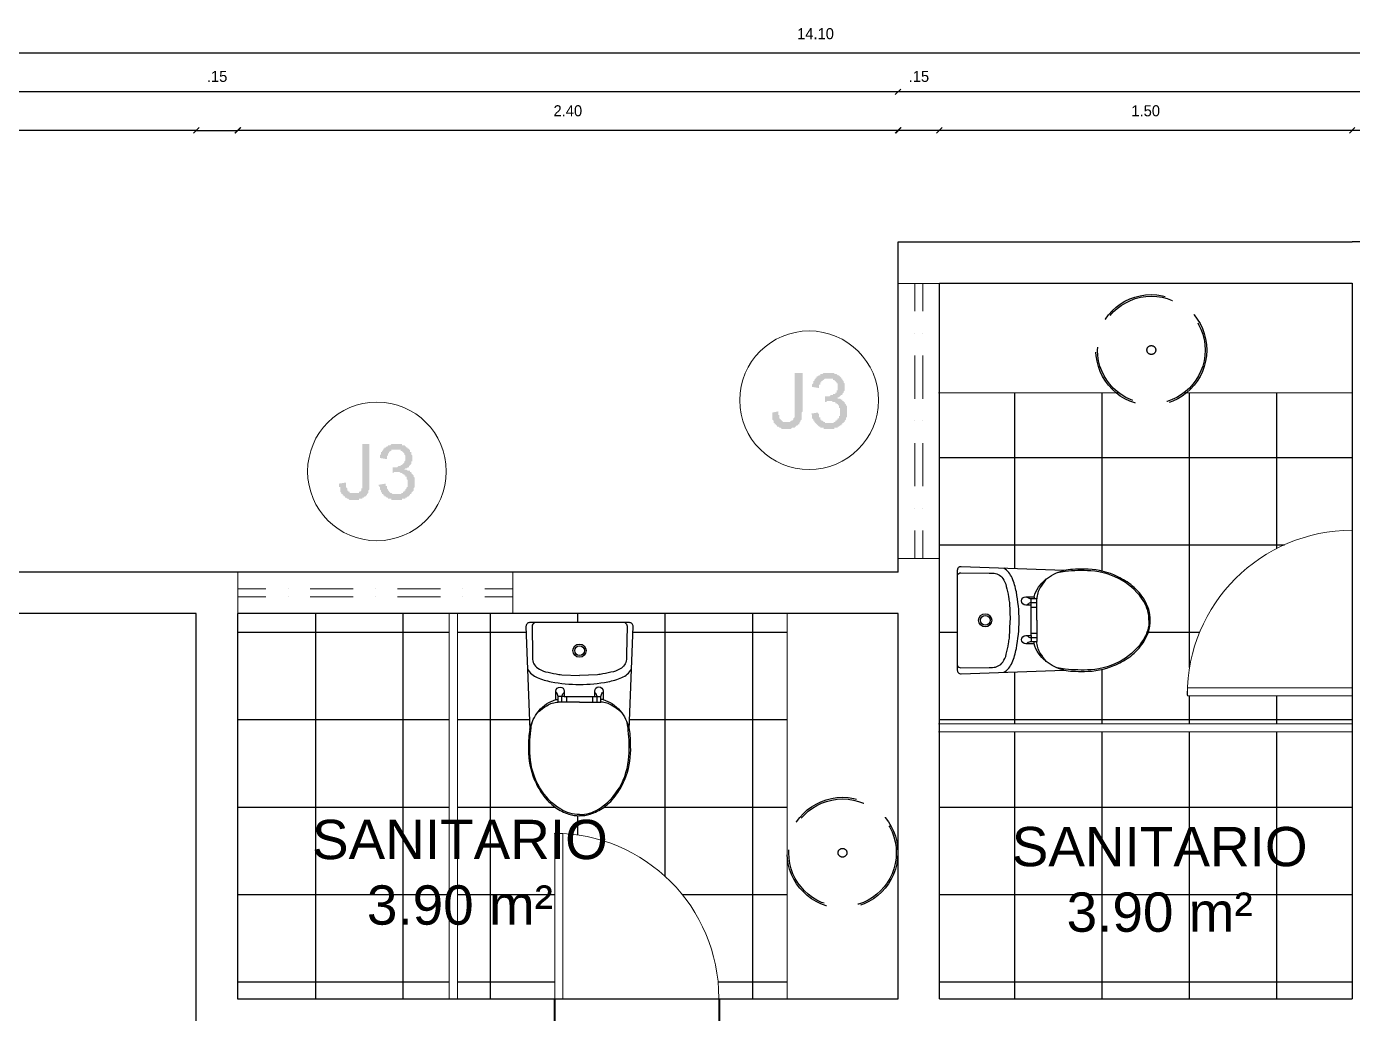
# Model space of a CAD drawing. Header units: metres. Extents: x 6 to 145, y 4 to 18.
# Drawn here: x 46.256 to 51.075, y 13.22 to 16.805 of the extents above; entities that cross this region are included whole.
import ezdxf

# ---------------------------------------------------------------- set-up
doc = ezdxf.new("R2010")
doc.units = ezdxf.units.M
doc.linetypes.add('DASHED2', pattern=[0.375, 0.25, -0.125])
doc.layers.get('0').update_dxf_attribs({"linetype": 'DASHED2'})
for name, color, linetype in [('02', 7, 'Continuous'), ('03-parede vista', 6, 'Continuous'), ('05-esquadria vista', 5, 'Continuous'), ('18-Textos', 7, 'Continuous'), ('ARQ - Cotas', 9, 'Continuous'), ('ARQ_', 7, 'Continuous'), ('B_02', 7, 'Continuous'), ('COTA', 5, 'Continuous'), ('J', 7, 'Continuous'), ('MB 01', 7, 'Continuous'), ('O 01', 7, 'Continuous'), ('Q_ESQ CT', 7, 'Continuous'), ('XT', 7, 'Continuous')]:
    doc.layers.add(name, color=color, linetype=linetype)
doc.styles.add('ISA', font='stylu.ttf')
doc.styles.get("Standard").update_dxf_attribs({"font": 'arial.ttf'})
doc.dimstyles.new('ANAPAULA25', dxfattribs={"dimscale": 0, "dimtxt": 0.04, "dimasz": 0.02, "dimexe": 0.1, "dimexo": 0.4, "dimgap": 0.05, "dimtad": 1, "dimzin": 4, "dimdsep": 46, "dimtxsty": 'ISA', "dimblk": 'OBLIQUE', "dimcen": 0.03, "dimse1": 1, "dimse2": 1, "dimclrd": 256, "dimclrt": 256, "dimadec": 0, "dimazin": 0, "dimtfac": 1, "dimtmove": 2, "dimatfit": 3, "dimldrblk": 'OPEN30', "dimfxl": 0.1, "dimtolj": 1, "dimtzin": 0, "dimlwd": -1, "dimarcsym": 0})

# ---------------------------------------------------------------- blocks, each defined once
blk = doc.blocks.new('AD')
at = {"color": 0, "linetype": 'Continuous'}
for p, q in [((13.4033, 14.8185), (13.4111, 14.8183)), ((13.4415, 14.8296), (13.4415, 14.8089)), ((13.5362, 14.8296), (13.5362, 14.8089)), ((13.5745, 14.8185), (13.5667, 14.8183))]:
    blk.add_line(p, q, dxfattribs=at)
blk.add_lwpolyline([(13.4889, 14.3963, 0.080504), (13.5275, 14.402, 0.078597), (13.5767, 14.4266, 0.085165), (13.6236, 14.474, 0.054662), (13.6534, 14.5284, 0.097935), (13.6747, 14.6355, 0.011399), (13.6737, 14.679, 0.044817), (13.6696, 14.7096), (13.6835, 15.0837, 0.425161), (13.6701, 15.0976), (13.4889, 15.0976), (13.3076, 15.0976, 0.425161), (13.2942, 15.0837), (13.3081, 14.7096, 0.044817), (13.304, 14.679, 0.011399), (13.3031, 14.6355, 0.097935), (13.3244, 14.5284, 0.054662), (13.3542, 14.474, 0.085165), (13.401, 14.4266, 0.078597), (13.4502, 14.402, 0.080504)], format="xyb", close=True, dxfattribs=at)
for points in [[(13.3242, 15.0976, 0.222111), (13.3161, 15.0846), (13.3178, 14.982), (13.3178, 14.9692, 0.24332), (13.3369, 14.9323, 0.097363), (13.3655, 14.9194, 0.013235), (13.4041, 14.9115, -0.00515), (13.424, 14.9078), (13.4885, 14.9057)], [(13.6536, 15.0976, -0.222111), (13.6616, 15.0846), (13.66, 14.982), (13.66, 14.9692, -0.24332), (13.6409, 14.9323, -0.097363), (13.6122, 14.9194, -0.013235), (13.5736, 14.9115, 0.00515), (13.5537, 14.9078), (13.4893, 14.9057)], [(13.3, 14.9281, 0.153096), (13.3352, 14.8983, 0.052881), (13.3859, 14.8829, 0.046165), (13.4889, 14.873, 0.046165), (13.5919, 14.8829, 0.052881), (13.6425, 14.8983, 0.153096), (13.6777, 14.9281)], [(13.3412, 14.777, -0.148081), (13.4033, 14.8185), (13.4033, 14.8487, -1), (13.4335, 14.8487), (13.4335, 14.8296), (13.4889, 14.8296), (13.5442, 14.8296), (13.5442, 14.8487, -1), (13.5745, 14.8487), (13.5745, 14.8185, -0.148081), (13.6366, 14.777)], [(13.4111, 14.8089), (13.4111, 14.8295, 0.141063), (13.4056, 14.8436, 0.495304), (13.4033, 14.8436)], [(13.425, 14.8089), (13.425, 14.8296, -0.150493), (13.4307, 14.8415, -0.067488), (13.4336, 14.8439)], [(13.5528, 14.8089), (13.5528, 14.8296, 0.150493), (13.547, 14.8415, 0.067488), (13.5441, 14.8439)], [(13.5667, 14.8089), (13.5667, 14.8295, -0.141063), (13.5722, 14.8436, -0.495304), (13.5745, 14.8436)], [(13.3388, 14.774, -0.022932), (13.3699, 14.7959, -0.131414), (13.4113, 14.8089)], [(13.639, 14.774, 0.022932), (13.6079, 14.7959, 0.131414), (13.5665, 14.8089)], [(13.3081, 14.7096, -0.006747), (13.3092, 14.7141, -0.103874), (13.3388, 14.774, -0.103874)], [(13.3388, 14.774, -0.005944), (13.3412, 14.777)], [(13.6366, 14.777, -0.109886), (13.6685, 14.7141, -0.006747), (13.6696, 14.7096)], [(13.4889, 14.401, -0.142506), (13.4204, 14.42, -0.122701), (13.3443, 14.4981, -0.11652), (13.3092, 14.6127, -0.045048), (13.3116, 14.7055, -0.024714), (13.3163, 14.734)], [(13.4889, 14.401, 0.142506), (13.5573, 14.42, 0.122701), (13.6335, 14.4981, 0.11652), (13.6685, 14.6127, 0.045048), (13.6661, 14.7055, 0.024714), (13.6614, 14.734)]]:
    blk.add_lwpolyline(points, format="xyb", dxfattribs=at)
for points in [[(13.4335, 14.8296), (13.4113, 14.8296)], [(13.4889, 14.8089), (13.4113, 14.8089)], [(13.4889, 14.8089), (13.5665, 14.8089)], [(13.5442, 14.8296), (13.5665, 14.8296)]]:
    blk.add_lwpolyline(points, dxfattribs=at)
at = {"color": 0}
for radius in [0.0239, 0.0177]:
    blk.add_circle((13.4889, 14.996), radius, dxfattribs=at)
blk = doc.blocks.new('_Oblique')
at = {"color": 0, "linetype": 'ByBlock', "lineweight": -2}
blk.add_line((-0.5, -0.5), (0.5, 0.5), dxfattribs=at)
blk = doc.blocks.new('*D295')
at = {"layer": 'COTA', "ltscale": 1000, "transparency": 16777216}
blk.add_line((51.2234, 16.4281), (51.0734, 16.4281), dxfattribs=at)
at = {"layer": 'Defpoints', "color": 0, "ltscale": 1000, "transparency": 16777216}
for p in [(51.0734, 16.4281), (51.0734, 15.8732), (51.2234, 15.8732)]:
    blk.add_point(p, dxfattribs=at)
at = {"layer": 'COTA', "ltscale": 1000, "transparency": 16777216, "xscale": 0.02, "yscale": 0.02, "zscale": 0.02, "rotation": 180}
blk.add_blockref('_Oblique', (51.0734, 16.4281), dxfattribs=at)
at = {"layer": 'COTA', "ltscale": 1000, "transparency": 16777216, "xscale": 0.02, "yscale": 0.02, "zscale": 0.02}
blk.add_blockref('_Oblique', (51.2234, 16.4281), dxfattribs=at)
at = {"layer": 'COTA', "ltscale": 1000, "transparency": 16777216, "insert": (51.1484, 16.624), "char_height": 0.04, "attachment_point": 5, "style": 'ISA'}
blk.add_mtext('\\A1;.15', dxfattribs=at)
blk = doc.blocks.new('_Open30')
at = {"layer": 'ARQ - Cotas', "color": 0, "lineweight": -2}
for p, q in [((-1, 0.27), (0, 0)), ((0, 0), (-1, -0.27)), ((0, 0), (-1, 0))]:
    blk.add_line(p, q, dxfattribs=at)
blk = doc.blocks.new('*D296')
at = {"layer": 'COTA', "ltscale": 1000, "transparency": 16777216}
blk.add_line((51.0734, 16.4281), (49.5731, 16.4281), dxfattribs=at)
at = {"layer": 'Defpoints', "color": 0, "ltscale": 1000, "transparency": 16777216}
for p in [(49.5731, 16.4281), (49.5731, 15.8725), (51.0734, 15.8732)]:
    blk.add_point(p, dxfattribs=at)
at = {"layer": 'COTA', "ltscale": 1000, "transparency": 16777216, "xscale": 0.02, "yscale": 0.02, "zscale": 0.02, "rotation": 180}
blk.add_blockref('_Oblique', (49.5731, 16.4281), dxfattribs=at)
at = {"layer": 'COTA', "ltscale": 1000, "transparency": 16777216, "xscale": 0.02, "yscale": 0.02, "zscale": 0.02}
blk.add_blockref('_Oblique', (51.0734, 16.4281), dxfattribs=at)
at = {"layer": 'COTA', "ltscale": 1000, "transparency": 16777216, "insert": (50.3233, 16.4991), "char_height": 0.04, "attachment_point": 5, "style": 'ISA'}
blk.add_mtext('\\A1;1.50', dxfattribs=at)
blk = doc.blocks.new('*D297')
at = {"layer": 'COTA', "ltscale": 1000, "transparency": 16777216}
blk.add_line((49.5734, 16.4281), (49.425, 16.4281), dxfattribs=at)
at = {"layer": 'Defpoints', "color": 0, "ltscale": 1000, "transparency": 16777216}
for p in [(49.425, 16.4281), (49.425, 15.8725), (49.5734, 15.8732)]:
    blk.add_point(p, dxfattribs=at)
at = {"layer": 'COTA', "ltscale": 1000, "transparency": 16777216, "xscale": 0.02, "yscale": 0.02, "zscale": 0.02, "rotation": 180}
blk.add_blockref('_Oblique', (49.425, 16.4281), dxfattribs=at)
at = {"layer": 'COTA', "ltscale": 1000, "transparency": 16777216, "xscale": 0.02, "yscale": 0.02, "zscale": 0.02}
blk.add_blockref('_Oblique', (49.5734, 16.4281), dxfattribs=at)
at = {"layer": 'COTA', "ltscale": 1000, "transparency": 16777216, "insert": (49.4992, 16.624), "char_height": 0.04, "attachment_point": 5, "style": 'ISA'}
blk.add_mtext('\\A1;.15', dxfattribs=at)
blk = doc.blocks.new('*D298')
at = {"layer": 'COTA', "ltscale": 1000, "transparency": 16777216}
blk.add_line((49.4234, 16.4281), (47.0234, 16.4281), dxfattribs=at)
at = {"layer": 'Defpoints', "color": 0, "ltscale": 1000, "transparency": 16777216}
for p in [(47.0234, 16.4281), (49.4234, 14.8232), (47.0234, 14.6732)]:
    blk.add_point(p, dxfattribs=at)
at = {"layer": 'COTA', "ltscale": 1000, "transparency": 16777216, "xscale": 0.02, "yscale": 0.02, "zscale": 0.02, "rotation": 180}
blk.add_blockref('_Oblique', (47.0234, 16.4281), dxfattribs=at)
at = {"layer": 'COTA', "ltscale": 1000, "transparency": 16777216, "xscale": 0.02, "yscale": 0.02, "zscale": 0.02}
blk.add_blockref('_Oblique', (49.4234, 16.4281), dxfattribs=at)
at = {"layer": 'COTA', "ltscale": 1000, "transparency": 16777216, "insert": (48.2234, 16.4992), "char_height": 0.04, "attachment_point": 5, "style": 'ISA'}
blk.add_mtext('\\A1;2.40', dxfattribs=at)
blk = doc.blocks.new('*D299')
at = {"layer": 'COTA', "ltscale": 1000, "transparency": 16777216}
blk.add_line((46.8734, 16.4281), (47.0246, 16.4281), dxfattribs=at)
at = {"layer": 'Defpoints', "color": 0, "ltscale": 1000, "transparency": 16777216}
for p in [(47.0246, 16.4281), (46.8734, 14.6732), (47.0246, 14.6745)]:
    blk.add_point(p, dxfattribs=at)
at = {"layer": 'COTA', "ltscale": 1000, "transparency": 16777216, "xscale": 0.02, "yscale": 0.02, "zscale": 0.02, "rotation": 180}
blk.add_blockref('_Oblique', (46.8734, 16.4281), dxfattribs=at)
at = {"layer": 'COTA', "ltscale": 1000, "transparency": 16777216, "xscale": 0.02, "yscale": 0.02, "zscale": 0.02}
blk.add_blockref('_Oblique', (47.0246, 16.4281), dxfattribs=at)
at = {"layer": 'COTA', "ltscale": 1000, "transparency": 16777216, "insert": (46.949, 16.624), "char_height": 0.04, "attachment_point": 5, "style": 'ISA'}
blk.add_mtext('\\A1;.15', dxfattribs=at)
blk = doc.blocks.new('*D300')
at = {"layer": 'COTA', "ltscale": 1000, "transparency": 16777216}
blk.add_line((46.8734, 16.4281), (43.4234, 16.4281), dxfattribs=at)
at = {"layer": 'Defpoints', "color": 0, "ltscale": 1000, "transparency": 16777216}
for p in [(43.4234, 16.4281), (43.4234, 14.6732), (46.8734, 14.6732)]:
    blk.add_point(p, dxfattribs=at)
at = {"layer": 'COTA', "ltscale": 1000, "transparency": 16777216, "xscale": 0.02, "yscale": 0.02, "zscale": 0.02, "rotation": 180}
blk.add_blockref('_Oblique', (43.4234, 16.4281), dxfattribs=at)
at = {"layer": 'COTA', "ltscale": 1000, "transparency": 16777216, "xscale": 0.02, "yscale": 0.02, "zscale": 0.02}
blk.add_blockref('_Oblique', (46.8734, 16.4281), dxfattribs=at)
at = {"layer": 'COTA', "ltscale": 1000, "transparency": 16777216, "insert": (45.1484, 16.499), "char_height": 0.04, "attachment_point": 5, "style": 'ISA'}
blk.add_mtext('\\A1;3.45', dxfattribs=at)
blk = doc.blocks.new('*D304')
at = {"layer": 'COTA', "ltscale": 1000, "transparency": 16777216}
blk.add_line((54.8734, 16.5681), (49.4234, 16.5681), dxfattribs=at)
at = {"layer": 'Defpoints', "color": 0, "ltscale": 1000, "transparency": 16777216}
for p in [(49.4234, 16.5681), (49.4234, 16.0232), (54.8734, 16.0232)]:
    blk.add_point(p, dxfattribs=at)
at = {"layer": 'COTA', "ltscale": 1000, "transparency": 16777216, "xscale": 0.02, "yscale": 0.02, "zscale": 0.02, "rotation": 180}
blk.add_blockref('_Oblique', (49.4234, 16.5681), dxfattribs=at)
at = {"layer": 'COTA', "ltscale": 1000, "transparency": 16777216, "xscale": 0.02, "yscale": 0.02, "zscale": 0.02}
blk.add_blockref('_Oblique', (54.8734, 16.5681), dxfattribs=at)
at = {"layer": 'COTA', "ltscale": 1000, "transparency": 16777216, "insert": (52.1484, 16.639), "char_height": 0.04, "attachment_point": 5, "style": 'ISA'}
blk.add_mtext('\\A1;5.45', dxfattribs=at)
blk = doc.blocks.new('*D305')
at = {"layer": 'COTA', "ltscale": 1000, "transparency": 16777216}
blk.add_line((49.4234, 16.5681), (42.0757, 16.5681), dxfattribs=at)
at = {"layer": 'Defpoints', "color": 0, "ltscale": 1000, "transparency": 16777216}
for p in [(42.0757, 16.5681), (42.0757, 14.8226), (49.4234, 14.8232)]:
    blk.add_point(p, dxfattribs=at)
at = {"layer": 'COTA', "ltscale": 1000, "transparency": 16777216, "xscale": 0.02, "yscale": 0.02, "zscale": 0.02, "rotation": 180}
blk.add_blockref('_Oblique', (42.0757, 16.5681), dxfattribs=at)
at = {"layer": 'COTA', "ltscale": 1000, "transparency": 16777216, "xscale": 0.02, "yscale": 0.02, "zscale": 0.02}
blk.add_blockref('_Oblique', (49.4234, 16.5681), dxfattribs=at)
at = {"layer": 'COTA', "ltscale": 1000, "transparency": 16777216, "insert": (45.7496, 16.6396), "char_height": 0.04, "attachment_point": 5, "style": 'ISA'}
blk.add_mtext('\\A1;7.35', dxfattribs=at)
blk = doc.blocks.new('*D306')
at = {"layer": 'COTA', "ltscale": 1000, "transparency": 16777216}
blk.add_line((56.1734, 16.7081), (42.0734, 16.7081), dxfattribs=at)
at = {"layer": 'Defpoints', "color": 0, "ltscale": 1000, "transparency": 16777216}
for p in [(42.0734, 16.7081), (42.0734, 12.0732), (56.1734, 12.0732)]:
    blk.add_point(p, dxfattribs=at)
at = {"layer": 'COTA', "ltscale": 1000, "transparency": 16777216, "xscale": 0.02, "yscale": 0.02, "zscale": 0.02, "rotation": 180}
blk.add_blockref('_Oblique', (42.0734, 16.7081), dxfattribs=at)
at = {"layer": 'COTA', "ltscale": 1000, "transparency": 16777216, "xscale": 0.02, "yscale": 0.02, "zscale": 0.02}
blk.add_blockref('_Oblique', (56.1734, 16.7081), dxfattribs=at)
at = {"layer": 'COTA', "ltscale": 1000, "transparency": 16777216, "insert": (49.1234, 16.7792), "char_height": 0.04, "attachment_point": 5, "style": 'ISA'}
blk.add_mtext('\\A1;14.10', dxfattribs=at)
blk = doc.blocks.new('*D307')
at = {"layer": 'COTA', "ltscale": 1000, "transparency": 16777216}
blk.add_line((41.5287, 16.0232), (41.5287, 15.8725), dxfattribs=at)
at = {"layer": 'Defpoints', "color": 0, "ltscale": 1000, "transparency": 16777216}
for p in [(49.4234, 16.0232), (41.5287, 15.8725), (49.425, 15.8725)]:
    blk.add_point(p, dxfattribs=at)
at = {"layer": 'COTA', "ltscale": 1000, "transparency": 16777216, "xscale": 0.02, "yscale": 0.02, "zscale": 0.02}
for p, rotation in [((41.5287, 16.0232), 90), ((41.5287, 15.8725), 270)]:
    blk.add_blockref('_Oblique', p, dxfattribs=dict(at, rotation=rotation))
at = {"layer": 'COTA', "ltscale": 1000, "transparency": 16777216, "insert": (41.3328, 15.9478), "char_height": 0.04, "attachment_point": 5, "rotation": 90, "style": 'ISA'}
blk.add_mtext('\\A1;.15', dxfattribs=at)
blk = doc.blocks.new('*D308')
at = {"layer": 'COTA', "ltscale": 1000, "transparency": 16777216}
blk.add_line((41.5287, 15.8725), (41.5287, 14.8232), dxfattribs=at)
at = {"layer": 'Defpoints', "color": 0, "ltscale": 1000, "transparency": 16777216}
for p in [(49.425, 15.8725), (41.5287, 14.8232), (49.425, 14.8232)]:
    blk.add_point(p, dxfattribs=at)
at = {"layer": 'COTA', "ltscale": 1000, "transparency": 16777216, "xscale": 0.02, "yscale": 0.02, "zscale": 0.02}
for p, rotation in [((41.5287, 15.8725), 90), ((41.5287, 14.8232), 270)]:
    blk.add_blockref('_Oblique', p, dxfattribs=dict(at, rotation=rotation))
at = {"layer": 'COTA', "ltscale": 1000, "transparency": 16777216, "insert": (41.4576, 15.3478), "char_height": 0.04, "attachment_point": 5, "rotation": 90, "style": 'ISA'}
blk.add_mtext('\\A1;1.05', dxfattribs=at)
blk = doc.blocks.new('*D309')
at = {"layer": 'COTA', "ltscale": 1000, "transparency": 16777216}
blk.add_line((41.5287, 14.8232), (41.5287, 14.6732), dxfattribs=at)
at = {"layer": 'Defpoints', "color": 0, "ltscale": 1000, "transparency": 16777216}
for p in [(49.4234, 14.8232), (41.5287, 14.6732), (49.4234, 14.6732)]:
    blk.add_point(p, dxfattribs=at)
at = {"layer": 'COTA', "ltscale": 1000, "transparency": 16777216, "xscale": 0.02, "yscale": 0.02, "zscale": 0.02}
for p, rotation in [((41.5287, 14.8232), 90), ((41.5287, 14.6732), 270)]:
    blk.add_blockref('_Oblique', p, dxfattribs=dict(at, rotation=rotation))
at = {"layer": 'COTA', "ltscale": 1000, "transparency": 16777216, "insert": (41.3328, 14.7482), "char_height": 0.04, "attachment_point": 5, "rotation": 90, "style": 'ISA'}
blk.add_mtext('\\A1;.15', dxfattribs=at)
blk = doc.blocks.new('*D319')
at = {"layer": 'COTA', "ltscale": 1000, "transparency": 16777216}
blk.add_line((41.3387, 16.0232), (41.3387, 14.8232), dxfattribs=at)
at = {"layer": 'Defpoints', "color": 0, "ltscale": 1000, "transparency": 16777216}
for p in [(49.4234, 16.0232), (41.3387, 14.8232), (49.4234, 14.8232)]:
    blk.add_point(p, dxfattribs=at)
at = {"layer": 'COTA', "ltscale": 1000, "transparency": 16777216, "xscale": 0.02, "yscale": 0.02, "zscale": 0.02}
for p, rotation in [((41.3387, 16.0232), 90), ((41.3387, 14.8232), 270)]:
    blk.add_blockref('_Oblique', p, dxfattribs=dict(at, rotation=rotation))
at = {"layer": 'COTA', "ltscale": 1000, "transparency": 16777216, "insert": (41.2679, 15.4232), "char_height": 0.04, "attachment_point": 5, "rotation": 90, "style": 'ISA'}
blk.add_mtext('\\A1;1.20', dxfattribs=at)
blk = doc.blocks.new('*D320')
at = {"layer": 'COTA', "ltscale": 1000, "transparency": 16777216}
blk.add_line((41.1987, 16.0232), (41.1987, 5.8732), dxfattribs=at)
at = {"layer": 'Defpoints', "color": 0, "ltscale": 1000, "transparency": 16777216}
for p in [(49.4234, 16.0232), (41.1987, 5.8732), (51.2234, 5.8732)]:
    blk.add_point(p, dxfattribs=at)
at = {"layer": 'COTA', "ltscale": 1000, "transparency": 16777216, "xscale": 0.02, "yscale": 0.02, "zscale": 0.02}
for p, rotation in [((41.1987, 16.0232), 90), ((41.1987, 5.8732), 270)]:
    blk.add_blockref('_Oblique', p, dxfattribs=dict(at, rotation=rotation))
at = {"layer": 'COTA', "ltscale": 1000, "transparency": 16777216, "insert": (41.1276, 10.9482), "char_height": 0.04, "attachment_point": 5, "rotation": 90, "style": 'ISA'}
blk.add_mtext('\\A1;10.15', dxfattribs=at)

msp = doc.modelspace()

# ---------------------------------------------------------------- hatches: boundary and pattern name
at = {"ltscale": 1000}
h = msp.add_hatch(dxfattribs=at)
h.set_pattern_fill('ANSI37', color=8, scale=0.1, angle=45)
h.paths.add_polyline_path([(55.024, 11.9232), (54.0715, 11.9232), (54.0715, 11.3728), (52.8734, 11.3728), (52.8734, 11.3263, -0.400597), (53.4709, 10.7543), (53.4764, 10.7543), (53.4764, 10.7247), (52.8734, 10.7247), (52.8734, 10.5732), (55.024, 10.5732)])
h.paths.add_polyline_path([(54.6047, 11.3091, -0.054662), (54.5749, 11.2546, -0.085165), (54.528, 11.2073, -0.078597), (54.4788, 11.1826, -0.080504), (54.4402, 11.1769, -0.080504), (54.4016, 11.1826, -0.078597), (54.3524, 11.2073, -0.085165), (54.3055, 11.2546, -0.054662), (54.2757, 11.3091, -0.097935), (54.2544, 11.4161, -0.011399), (54.2554, 11.4597, -0.044817), (54.2595, 11.4902), (54.2455, 11.8643, -0.425161), (54.259, 11.8782), (54.4402, 11.8782), (54.6214, 11.8782, -0.425161), (54.6348, 11.8643), (54.6209, 11.4902, -0.044817), (54.625, 11.4597, -0.011399), (54.626, 11.4161, -0.097935)], flags=16)
h.paths.add_polyline_path([(54.5903, 11.5546, 0.022932), (54.5592, 11.5765, 0.131414), (54.5178, 11.5895), (54.4402, 11.5895), (54.3626, 11.5895, 0.131414), (54.3212, 11.5765, 0.022932), (54.2901, 11.5546, -0.005944), (54.2925, 11.5576, -0.148081), (54.3546, 11.5991), (54.3546, 11.6294, -1), (54.3849, 11.6294), (54.3849, 11.6102), (54.4402, 11.6102), (54.4955, 11.6102), (54.4955, 11.6294, -1), (54.5258, 11.6294), (54.5258, 11.5991, -0.148081), (54.5879, 11.5576, -0.005944)], flags=0)
h.paths.add_polyline_path([(54.4163, 11.7766, -1), (54.464, 11.7766, -1)], flags=0)
h.paths.add_polyline_path([(54.4225, 11.7766, -1), (54.4579, 11.7766, -1)], flags=0)
h.paths.add_polyline_path([(56.0234, 11.9232), (55.0536, 11.9232), (55.0536, 10.5732), (56.0234, 10.5732)])
h.paths.add_polyline_path([(47.7925, 14.6732), (47.3234, 14.6732), (47.0234, 14.6732), (47.0234, 13.2732), (47.7925, 13.2732)])
h.paths.add_polyline_path([(49.0202, 14.6732), (47.8221, 14.6732), (47.8221, 13.2732), (48.1761, 13.2732), (48.1761, 13.2732), (48.1761, 13.8749, -0.009569), (48.199, 13.8743), (48.2057, 13.8743), (48.2057, 13.874, -0.399669), (48.7722, 13.2732), (48.773, 13.2732), (49.0202, 13.2732)])
h.paths.add_polyline_path([(48.0802, 14.1779, -0.011399), (48.0812, 14.2214, -0.044817), (48.0853, 14.252), (48.0713, 14.6261, -0.425161), (48.0848, 14.64), (48.266, 14.64), (48.4472, 14.64, -0.425161), (48.4606, 14.6261), (48.4467, 14.252, -0.044817), (48.4508, 14.2214, -0.011399), (48.4518, 14.1779, -0.097935), (48.4305, 14.0709, -0.054662), (48.4007, 14.0164, -0.085165), (48.3538, 13.969, -0.078597), (48.3046, 13.9444, -0.080504), (48.266, 13.9387, -0.080504), (48.2274, 13.9444, -0.078597), (48.1782, 13.969, -0.085165), (48.1313, 14.0164, -0.054662), (48.1015, 14.0709, -0.097935)], flags=16)
h.paths.add_polyline_path([(48.1159, 14.3164, -0.005944), (48.1183, 14.3194, -0.148081), (48.1804, 14.3609), (48.1804, 14.3911, -1), (48.2107, 14.3911), (48.2107, 14.372), (48.266, 14.372), (48.3213, 14.372), (48.3213, 14.3911, -1), (48.3516, 14.3911), (48.3516, 14.3609, -0.148081), (48.4137, 14.3194, -0.005944), (48.4161, 14.3164, 0.022932), (48.385, 14.3383, 0.131414), (48.3436, 14.3513), (48.266, 14.3513), (48.1884, 14.3513, 0.131414), (48.147, 14.3383, 0.022932)], flags=0)
h.paths.add_polyline_path([(48.2421, 14.5384, -1), (48.2899, 14.5384, -1)], flags=0)
h.paths.add_polyline_path([(48.2483, 14.5384, -1), (48.2837, 14.5384, -1)], flags=0)
h.paths.add_polyline_path([(51.0734, 15.4752), (50.4721, 15.4752, -0.360387), (50.2152, 15.4752), (49.5734, 15.4752), (49.5734, 14.2729), (51.0734, 14.2729), (51.0734, 14.3739), (50.4742, 14.3739, -0.415637), (51.0734, 14.9756)])
h.paths.add_polyline_path([(50.2622, 14.7832, -0.085165), (50.3096, 14.7364, -0.078597), (50.3342, 14.6872, -0.080504), (50.3399, 14.6485, -0.080504), (50.3342, 14.6099, -0.078597), (50.3096, 14.5607, -0.085165), (50.2622, 14.5138, -0.054662), (50.2078, 14.484, -0.097935), (50.1008, 14.4627, -0.011399), (50.0572, 14.4637, -0.044817), (50.0267, 14.4678), (49.6526, 14.4539, -0.425161), (49.6386, 14.4673), (49.6386, 14.6485), (49.6386, 14.8298, -0.425161), (49.6526, 14.8432), (50.0267, 14.8293, -0.044817), (50.0572, 14.8334, -0.011399), (50.1008, 14.8343, -0.097935), (50.2078, 14.813, -0.054662)], flags=16)
h.paths.add_polyline_path([(50.3162, 14.717, -0.142506), (50.3352, 14.6485, -0.142506), (50.3162, 14.5801, -0.122701), (50.2381, 14.5039, -0.11652), (50.1235, 14.4689, -0.045048), (50.0307, 14.4713, -0.027591), (49.999, 14.4767, -0.065952), (49.9622, 14.4984, -0.005944), (49.9592, 14.5008, -0.148081), (49.9178, 14.5629), (49.8875, 14.5629, -1), (49.8875, 14.5932), (49.9066, 14.5932), (49.9066, 14.6485), (49.9066, 14.7039), (49.8875, 14.7039, -1), (49.8875, 14.7341), (49.9178, 14.7341, -0.148081), (49.9592, 14.7962, -0.071924), (49.999, 14.8203, -0.027591), (50.0307, 14.8258, -0.045048), (50.1235, 14.8282, -0.11652), (50.2381, 14.7931, -0.122701)], flags=0)
h.paths.add_polyline_path([(49.9273, 14.6485), (49.9273, 14.5707), (49.9066, 14.5707), (49.9066, 14.5846), (49.9273, 14.5846), (49.9273, 14.6485), (49.9273, 14.7124), (49.9066, 14.7124), (49.9066, 14.7263), (49.9273, 14.7263)], flags=0)
h.paths.add_polyline_path([(49.7641, 14.6485, -1), (49.7164, 14.6485, -1)], flags=0)
h.paths.add_polyline_path([(49.758, 14.6485, -1), (49.7225, 14.6485, -1)], flags=0)
h.paths.add_polyline_path([(51.0734, 14.2433), (49.5734, 14.2433), (49.5734, 13.2732), (51.0734, 13.2732)])
h.paths.add_polyline_path([(53.7594, 10.6674), (54.906, 10.6674), (54.906, 11.2003), (53.7594, 11.2003)], flags=24)
h.paths.add_polyline_path([(47.2579, 13.4619), (48.4045, 13.4619), (48.4045, 13.9947), (47.2579, 13.9947)], flags=9)
h.paths.add_polyline_path([(49.8007, 13.4361), (50.9473, 13.4361), (50.9473, 13.9689), (49.8007, 13.9689)], flags=24)
at = {"layer": 'XT', "transparency": 33554559}
for points in [[(48.967, 15.4032), (48.9882, 15.4075), (48.9882, 15.4032), (48.9882, 15.399), (48.9882, 15.3948), (48.9924, 15.3948), (48.9924, 15.3905), (48.9924, 15.3863), (48.9924, 15.3863), (48.9924, 15.3821), (48.9924, 15.3821), (48.9966, 15.3778), (48.9966, 15.3778), (48.9966, 15.3778), (48.9966, 15.3778), (49.0009, 15.3736), (49.0009, 15.3736), (49.0051, 15.3694), (49.0051, 15.3694), (49.0093, 15.3694), (49.0093, 15.3694), (49.0136, 15.3694), (49.0178, 15.3694), (49.0178, 15.3694), (49.022, 15.3694), (49.0263, 15.3694), (49.0263, 15.3694), (49.0305, 15.3694), (49.0305, 15.3694), (49.0347, 15.3736), (49.0347, 15.3736), (49.039, 15.3736), (49.039, 15.3736), (49.0432, 15.3778), (49.0432, 15.3778), (49.0432, 15.3821), (49.0474, 15.3863), (49.0474, 15.3863), (49.0474, 15.3905), (49.0474, 15.3905), (49.0474, 15.3948), (49.0474, 15.3948), (49.0474, 15.399), (49.0474, 15.4032), (49.0474, 15.4075), (49.0474, 15.4075), (49.0474, 15.4117), (49.0474, 15.5472), (49.0771, 15.5472), (49.0771, 15.4117), (49.0771, 15.4075), (49.0728, 15.4032), (49.0728, 15.399), (49.0728, 15.399), (49.0728, 15.3948), (49.0728, 15.3905), (49.0728, 15.3905), (49.0728, 15.3863), (49.0728, 15.3821), (49.0728, 15.3821), (49.0728, 15.3778), (49.0728, 15.3778), (49.0686, 15.3736), (49.0686, 15.3736), (49.0686, 15.3736), (49.0686, 15.3694), (49.0644, 15.3651), (49.0644, 15.3651), (49.0644, 15.3609), (49.0601, 15.3609), (49.0601, 15.3567), (49.0559, 15.3567), (49.0559, 15.3567), (49.0517, 15.3524), (49.0517, 15.3524), (49.0517, 15.3524), (49.0474, 15.3482), (49.0432, 15.3482), (49.0432, 15.3482), (49.039, 15.3482), (49.039, 15.3482), (49.0347, 15.344), (49.0305, 15.344), (49.0305, 15.344), (49.0263, 15.344), (49.022, 15.344), (49.022, 15.344), (49.0178, 15.344), (49.0136, 15.344), (49.0136, 15.344), (49.0093, 15.344), (49.0051, 15.344), (49.0051, 15.344), (49.0009, 15.344), (48.9966, 15.3482), (48.9966, 15.3482), (48.9924, 15.3482), (48.9924, 15.3482), (48.9882, 15.3524), (48.9882, 15.3524), (48.9839, 15.3524), (48.9839, 15.3567), (48.9797, 15.3567), (48.9797, 15.3567), (48.9797, 15.3609), (48.9755, 15.3609), (48.9755, 15.3609), (48.9755, 15.3651), (48.9712, 15.3651), (48.9712, 15.3694), (48.9712, 15.3694), (48.9712, 15.3736), (48.967, 15.3778), (48.967, 15.3778), (48.967, 15.3821), (48.967, 15.3821), (48.967, 15.3863), (48.967, 15.3905), (48.967, 15.3905), (48.967, 15.3948), (48.967, 15.399), (48.967, 15.4032), (48.967, 15.4032)], [(49.1067, 15.399), (49.1321, 15.4032), (49.1321, 15.399), (49.1363, 15.399), (49.1363, 15.3948), (49.1363, 15.3905), (49.1363, 15.3863), (49.1406, 15.3863), (49.1406, 15.3821), (49.1406, 15.3821), (49.1406, 15.3778), (49.1448, 15.3778), (49.1448, 15.3736), (49.149, 15.3736), (49.149, 15.3736), (49.149, 15.3736), (49.1533, 15.3694), (49.1533, 15.3694), (49.1575, 15.3694), (49.1575, 15.3651), (49.1617, 15.3651), (49.166, 15.3651), (49.166, 15.3651), (49.1702, 15.3651), (49.1702, 15.3651), (49.1744, 15.3651), (49.1787, 15.3651), (49.1787, 15.3651), (49.1829, 15.3651), (49.1871, 15.3651), (49.1871, 15.3651), (49.1914, 15.3694), (49.1914, 15.3694), (49.1956, 15.3694), (49.1956, 15.3736), (49.1998, 15.3736), (49.1998, 15.3778), (49.2041, 15.3778), (49.2041, 15.3821), (49.2083, 15.3821), (49.2083, 15.3863), (49.2083, 15.3863), (49.2083, 15.3905), (49.2125, 15.3905), (49.2125, 15.3948), (49.2125, 15.399), (49.2125, 15.399), (49.2125, 15.4032), (49.2125, 15.4075), (49.2125, 15.4075), (49.2125, 15.4075), (49.2125, 15.4117), (49.2125, 15.4159), (49.2125, 15.4159), (49.2125, 15.4202), (49.2083, 15.4202), (49.2083, 15.4244), (49.2083, 15.4286), (49.2083, 15.4286), (49.2041, 15.4329), (49.2041, 15.4329), (49.2041, 15.4329), (49.1998, 15.4371), (49.1998, 15.4371), (49.1956, 15.4371), (49.1956, 15.4413), (49.1914, 15.4413), (49.1871, 15.4413), (49.1871, 15.4413), (49.1829, 15.4456), (49.1829, 15.4456), (49.1787, 15.4456), (49.1744, 15.4456), (49.1744, 15.4456), (49.1702, 15.4456), (49.1702, 15.4456), (49.166, 15.4456), (49.166, 15.4456), (49.1617, 15.4413), (49.1575, 15.4413), (49.1575, 15.4413), (49.1575, 15.4625), (49.1617, 15.4625), (49.1617, 15.4625), (49.166, 15.4625), (49.1702, 15.4625), (49.1702, 15.4625), (49.1744, 15.4625), (49.1787, 15.4667), (49.1787, 15.4667), (49.1829, 15.4667), (49.1871, 15.4667), (49.1871, 15.471), (49.1914, 15.471), (49.1914, 15.471), (49.1956, 15.471), (49.1956, 15.4752), (49.1998, 15.4752), (49.1998, 15.4794), (49.1998, 15.4794), (49.1998, 15.4837), (49.2041, 15.4837), (49.2041, 15.4879), (49.2041, 15.4921), (49.2041, 15.4921), (49.2041, 15.4964), (49.2041, 15.5006), (49.2041, 15.5006), (49.2041, 15.5049), (49.2041, 15.5091), (49.1998, 15.5091), (49.1998, 15.5133), (49.1998, 15.5133), (49.1956, 15.5176), (49.1956, 15.5176), (49.1956, 15.5176), (49.1914, 15.5218), (49.1914, 15.5218), (49.1871, 15.5218), (49.1871, 15.526), (49.1829, 15.526), (49.1829, 15.526), (49.1787, 15.526), (49.1744, 15.526), (49.1744, 15.526), (49.1702, 15.526), (49.1702, 15.526), (49.166, 15.526), (49.1617, 15.526), (49.1617, 15.526), (49.1575, 15.526), (49.1575, 15.526), (49.1533, 15.5218), (49.149, 15.5218), (49.149, 15.5218), (49.149, 15.5176), (49.1448, 15.5176), (49.1448, 15.5133), (49.1448, 15.5133), (49.1406, 15.5133), (49.1406, 15.5091), (49.1406, 15.5049), (49.1363, 15.5049), (49.1363, 15.5006), (49.1363, 15.4964), (49.1363, 15.4964), (49.1363, 15.4921), (49.1109, 15.4964), (49.1109, 15.5006), (49.1109, 15.5006), (49.1109, 15.5049), (49.1152, 15.5091), (49.1152, 15.5091), (49.1152, 15.5133), (49.1152, 15.5176), (49.1194, 15.5176), (49.1194, 15.5218), (49.1194, 15.5218), (49.1236, 15.526), (49.1236, 15.526), (49.1236, 15.5303), (49.1279, 15.5303), (49.1279, 15.5345), (49.1321, 15.5345), (49.1321, 15.5345), (49.1321, 15.5345), (49.1363, 15.5387), (49.1363, 15.5387), (49.1406, 15.5387), (49.1406, 15.543), (49.1448, 15.543), (49.149, 15.543), (49.149, 15.543), (49.1533, 15.5472), (49.1533, 15.5472), (49.1575, 15.5472), (49.1617, 15.5472), (49.1617, 15.5472), (49.166, 15.5472), (49.1702, 15.5472), (49.1702, 15.5472), (49.1744, 15.5472), (49.1787, 15.5472), (49.1787, 15.5472), (49.1829, 15.5472), (49.1871, 15.5472), (49.1871, 15.5472), (49.1914, 15.5472), (49.1914, 15.543), (49.1956, 15.543), (49.1998, 15.543), (49.1998, 15.543), (49.1998, 15.543), (49.2041, 15.5387), (49.2083, 15.5387), (49.2083, 15.5387), (49.2125, 15.5345), (49.2125, 15.5345), (49.2168, 15.5303), (49.2168, 15.5303), (49.2168, 15.526), (49.221, 15.526), (49.221, 15.5218), (49.221, 15.5218), (49.2252, 15.5176), (49.2252, 15.5176), (49.2252, 15.5133), (49.2252, 15.5133), (49.2295, 15.5091), (49.2295, 15.5049), (49.2295, 15.5049), (49.2295, 15.5006), (49.2295, 15.4964), (49.2295, 15.4964), (49.2295, 15.4921), (49.2295, 15.4921), (49.2295, 15.4879), (49.2295, 15.4837), (49.2295, 15.4837), (49.2252, 15.4794), (49.2252, 15.4794), (49.2252, 15.4752), (49.221, 15.471), (49.221, 15.471), (49.221, 15.471), (49.221, 15.4667), (49.2168, 15.4667), (49.2168, 15.4667), (49.2125, 15.4625), (49.2125, 15.4625), (49.2083, 15.4583), (49.2083, 15.4583), (49.2041, 15.4583), (49.2041, 15.454), (49.2041, 15.454), (49.2083, 15.454), (49.2083, 15.454), (49.2125, 15.454), (49.2168, 15.4498), (49.2168, 15.4498), (49.221, 15.4498), (49.221, 15.4456), (49.2252, 15.4456), (49.2252, 15.4413), (49.2295, 15.4413), (49.2295, 15.4371), (49.2295, 15.4371), (49.2295, 15.4371), (49.2337, 15.4329), (49.2337, 15.4329), (49.2337, 15.4286), (49.2379, 15.4286), (49.2379, 15.4244), (49.2379, 15.4202), (49.2379, 15.4202), (49.2379, 15.4159), (49.2379, 15.4159), (49.2379, 15.4117), (49.2379, 15.4075), (49.2379, 15.4075), (49.2379, 15.4032), (49.2379, 15.399), (49.2379, 15.399), (49.2379, 15.3948), (49.2379, 15.3948), (49.2379, 15.3905), (49.2379, 15.3863), (49.2337, 15.3863), (49.2337, 15.3821), (49.2337, 15.3821), (49.2337, 15.3778), (49.2295, 15.3736), (49.2295, 15.3736), (49.2295, 15.3694), (49.2252, 15.3694), (49.2252, 15.3651), (49.221, 15.3651), (49.221, 15.3609), (49.221, 15.3609), (49.2168, 15.3609), (49.2168, 15.3567), (49.2125, 15.3567), (49.2125, 15.3567), (49.2083, 15.3524), (49.2083, 15.3524), (49.2041, 15.3524), (49.2041, 15.3482), (49.1998, 15.3482), (49.1998, 15.3482), (49.1956, 15.3482), (49.1914, 15.3482), (49.1914, 15.344), (49.1871, 15.344), (49.1829, 15.344), (49.1829, 15.344), (49.1787, 15.344), (49.1744, 15.344), (49.1744, 15.344), (49.1702, 15.344), (49.1702, 15.344), (49.166, 15.344), (49.1617, 15.344), (49.1617, 15.344), (49.1575, 15.344), (49.1533, 15.344), (49.1533, 15.3482), (49.149, 15.3482), (49.149, 15.3482), (49.1448, 15.3482), (49.1406, 15.3482), (49.1406, 15.3524), (49.1363, 15.3524), (49.1363, 15.3524), (49.1321, 15.3567), (49.1321, 15.3567), (49.1279, 15.3609), (49.1279, 15.3609), (49.1279, 15.3609), (49.1236, 15.3651), (49.1236, 15.3651), (49.1194, 15.3694), (49.1194, 15.3694), (49.1194, 15.3736), (49.1152, 15.3736), (49.1152, 15.3778), (49.1152, 15.3778), (49.1109, 15.3821), (49.1109, 15.3821), (49.1109, 15.3863), (49.1109, 15.3905), (49.1109, 15.3905), (49.1109, 15.3948), (49.1067, 15.399), (49.1067, 15.399)], [(47.3921, 15.145), (47.4175, 15.1492), (47.4175, 15.145), (47.4175, 15.1408), (47.4175, 15.1365), (47.4175, 15.1365), (47.4175, 15.1323), (47.4217, 15.1281), (47.4217, 15.1281), (47.4217, 15.1238), (47.4217, 15.1238), (47.4217, 15.1196), (47.426, 15.1196), (47.426, 15.1196), (47.426, 15.1196), (47.426, 15.1154), (47.4302, 15.1154), (47.4302, 15.1111), (47.4344, 15.1111), (47.4387, 15.1111), (47.4387, 15.1111), (47.4429, 15.1111), (47.4471, 15.1111), (47.4471, 15.1111), (47.4514, 15.1111), (47.4514, 15.1111), (47.4556, 15.1111), (47.4598, 15.1111), (47.4598, 15.1111), (47.4641, 15.1111), (47.4641, 15.1154), (47.4683, 15.1154), (47.4683, 15.1154), (47.4725, 15.1196), (47.4725, 15.1196), (47.4725, 15.1238), (47.4725, 15.1281), (47.4768, 15.1281), (47.4768, 15.1281), (47.4768, 15.1323), (47.4768, 15.1365), (47.4768, 15.1365), (47.4768, 15.1408), (47.4768, 15.145), (47.4768, 15.1492), (47.4768, 15.1492), (47.4768, 15.1492), (47.4768, 15.2889), (47.5022, 15.2889), (47.5022, 15.1535), (47.5022, 15.1492), (47.5022, 15.145), (47.5022, 15.1408), (47.5022, 15.1408), (47.5022, 15.1365), (47.5022, 15.1323), (47.5022, 15.1323), (47.5022, 15.1281), (47.5022, 15.1238), (47.5022, 15.1238), (47.4979, 15.1196), (47.4979, 15.1196), (47.4979, 15.1154), (47.4979, 15.1154), (47.4979, 15.1154), (47.4979, 15.1111), (47.4937, 15.1069), (47.4937, 15.1069), (47.4937, 15.1027), (47.4895, 15.1027), (47.4895, 15.0984), (47.4852, 15.0984), (47.4852, 15.0984), (47.481, 15.0942), (47.481, 15.0942), (47.4768, 15.0942), (47.4768, 15.09), (47.4725, 15.09), (47.4725, 15.09), (47.4683, 15.09), (47.4641, 15.09), (47.4641, 15.0857), (47.4598, 15.0857), (47.4598, 15.0857), (47.4556, 15.0857), (47.4514, 15.0857), (47.4471, 15.0857), (47.4471, 15.0857), (47.4429, 15.0857), (47.4429, 15.0857), (47.4387, 15.0857), (47.4344, 15.0857), (47.4344, 15.0857), (47.4302, 15.0857), (47.426, 15.09), (47.426, 15.09), (47.4217, 15.09), (47.4217, 15.09), (47.4175, 15.0942), (47.4133, 15.0942), (47.4133, 15.0942), (47.4133, 15.0984), (47.409, 15.0984), (47.409, 15.0984), (47.409, 15.1027), (47.4048, 15.1027), (47.4048, 15.1027), (47.4048, 15.1069), (47.4006, 15.1069), (47.4006, 15.1111), (47.4006, 15.1111), (47.3963, 15.1154), (47.3963, 15.1154), (47.3963, 15.1196), (47.3963, 15.1238), (47.3963, 15.1238), (47.3963, 15.1281), (47.3963, 15.1323), (47.3921, 15.1323), (47.3921, 15.1365), (47.3921, 15.1408), (47.3921, 15.145), (47.3921, 15.145)], [(47.536, 15.1408), (47.5614, 15.145), (47.5614, 15.1408), (47.5614, 15.1365), (47.5657, 15.1365), (47.5657, 15.1323), (47.5657, 15.1281), (47.5657, 15.1281), (47.5699, 15.1238), (47.5699, 15.1238), (47.5699, 15.1196), (47.5741, 15.1196), (47.5741, 15.1154), (47.5741, 15.1154), (47.5741, 15.1154), (47.5784, 15.1111), (47.5784, 15.1111), (47.5826, 15.1111), (47.5868, 15.1069), (47.5868, 15.1069), (47.5911, 15.1069), (47.5911, 15.1069), (47.5953, 15.1069), (47.5995, 15.1069), (47.5995, 15.1069), (47.6038, 15.1069), (47.608, 15.1069), (47.608, 15.1069), (47.6122, 15.1069), (47.6122, 15.1069), (47.6165, 15.1069), (47.6207, 15.1111), (47.6207, 15.1111), (47.6249, 15.1111), (47.6249, 15.1154), (47.6292, 15.1154), (47.6292, 15.1196), (47.6334, 15.1196), (47.6334, 15.1238), (47.6334, 15.1238), (47.6376, 15.1281), (47.6376, 15.1281), (47.6376, 15.1323), (47.6419, 15.1323), (47.6419, 15.1365), (47.6419, 15.1408), (47.6419, 15.1408), (47.6419, 15.145), (47.6419, 15.1492), (47.6419, 15.1492), (47.6419, 15.1492), (47.6419, 15.1535), (47.6419, 15.1577), (47.6419, 15.1577), (47.6376, 15.1619), (47.6376, 15.1619), (47.6376, 15.1662), (47.6376, 15.1704), (47.6334, 15.1704), (47.6334, 15.1746), (47.6334, 15.1746), (47.6292, 15.1746), (47.6292, 15.1789), (47.6249, 15.1789), (47.6249, 15.1789), (47.6207, 15.1831), (47.6207, 15.1831), (47.6165, 15.1831), (47.6165, 15.1831), (47.6122, 15.1873), (47.608, 15.1873), (47.608, 15.1873), (47.6038, 15.1873), (47.6038, 15.1873), (47.5995, 15.1873), (47.5995, 15.1873), (47.5953, 15.1873), (47.5911, 15.1873), (47.5911, 15.1831), (47.5868, 15.1831), (47.5868, 15.1831), (47.5868, 15.2043), (47.5911, 15.2043), (47.5911, 15.2043), (47.5953, 15.2043), (47.5995, 15.2043), (47.5995, 15.2043), (47.6038, 15.2043), (47.608, 15.2085), (47.608, 15.2085), (47.6122, 15.2085), (47.6122, 15.2085), (47.6165, 15.2085), (47.6165, 15.2127), (47.6207, 15.2127), (47.6207, 15.2127), (47.6249, 15.217), (47.6249, 15.217), (47.6292, 15.2212), (47.6292, 15.2212), (47.6292, 15.2254), (47.6292, 15.2254), (47.6334, 15.2297), (47.6334, 15.2339), (47.6334, 15.2339), (47.6334, 15.2381), (47.6334, 15.2424), (47.6334, 15.2424), (47.6334, 15.2466), (47.6292, 15.2508), (47.6292, 15.2508), (47.6292, 15.2551), (47.6292, 15.2551), (47.6249, 15.2593), (47.6249, 15.2593), (47.6249, 15.2593), (47.6207, 15.2635), (47.6207, 15.2635), (47.6165, 15.2635), (47.6165, 15.2678), (47.6122, 15.2678), (47.608, 15.2678), (47.608, 15.2678), (47.6038, 15.2678), (47.5995, 15.2678), (47.5995, 15.2678), (47.5953, 15.2678), (47.5953, 15.2678), (47.5911, 15.2678), (47.5911, 15.2678), (47.5868, 15.2678), (47.5826, 15.2678), (47.5826, 15.2635), (47.5784, 15.2635), (47.5784, 15.2635), (47.5741, 15.2593), (47.5741, 15.2593), (47.5741, 15.2551), (47.5699, 15.2551), (47.5699, 15.2508), (47.5699, 15.2508), (47.5699, 15.2466), (47.5657, 15.2466), (47.5657, 15.2424), (47.5657, 15.2381), (47.5657, 15.2381), (47.5657, 15.2339), (47.5403, 15.2381), (47.5403, 15.2424), (47.5403, 15.2424), (47.5403, 15.2466), (47.5403, 15.2508), (47.5445, 15.2508), (47.5445, 15.2551), (47.5445, 15.2593), (47.5487, 15.2593), (47.5487, 15.2635), (47.5487, 15.2635), (47.553, 15.2678), (47.553, 15.2678), (47.553, 15.272), (47.5572, 15.272), (47.5572, 15.2762), (47.5614, 15.2762), (47.5614, 15.2762), (47.5614, 15.2762), (47.5657, 15.2805), (47.5657, 15.2805), (47.5699, 15.2805), (47.5699, 15.2847), (47.5741, 15.2847), (47.5741, 15.2847), (47.5784, 15.2847), (47.5826, 15.2889), (47.5826, 15.2889), (47.5868, 15.2889), (47.5911, 15.2889), (47.5911, 15.2889), (47.5953, 15.2889), (47.5995, 15.2889), (47.5995, 15.2889), (47.6038, 15.2889), (47.6038, 15.2889), (47.608, 15.2889), (47.6122, 15.2889), (47.6122, 15.2889), (47.6165, 15.2889), (47.6207, 15.2889), (47.6207, 15.2847), (47.6249, 15.2847), (47.6249, 15.2847), (47.6292, 15.2847), (47.6292, 15.2847), (47.6334, 15.2805), (47.6334, 15.2805), (47.6376, 15.2762), (47.6376, 15.2762), (47.6419, 15.2762), (47.6419, 15.272), (47.6461, 15.272), (47.6461, 15.2678), (47.6503, 15.2678), (47.6503, 15.2635), (47.6503, 15.2635), (47.6503, 15.2593), (47.6546, 15.2593), (47.6546, 15.2551), (47.6546, 15.2551), (47.6546, 15.2508), (47.6588, 15.2466), (47.6588, 15.2466), (47.6588, 15.2424), (47.6588, 15.2381), (47.6588, 15.2381), (47.6588, 15.2339), (47.6588, 15.2339), (47.6588, 15.2297), (47.6588, 15.2254), (47.6546, 15.2254), (47.6546, 15.2212), (47.6546, 15.217), (47.6546, 15.217), (47.6503, 15.2127), (47.6503, 15.2127), (47.6503, 15.2127), (47.6461, 15.2085), (47.6461, 15.2085), (47.6461, 15.2043), (47.6419, 15.2043), (47.6419, 15.2043), (47.6376, 15.2), (47.6334, 15.2), (47.6334, 15.2), (47.6292, 15.1958), (47.6334, 15.1958), (47.6376, 15.1958), (47.6376, 15.1958), (47.6419, 15.1916), (47.6419, 15.1916), (47.6461, 15.1916), (47.6503, 15.1916), (47.6503, 15.1873), (47.6546, 15.1873), (47.6546, 15.1831), (47.6546, 15.1831), (47.6588, 15.1789), (47.6588, 15.1789), (47.6588, 15.1789), (47.663, 15.1746), (47.663, 15.1746), (47.663, 15.1704), (47.663, 15.1704), (47.6673, 15.1662), (47.6673, 15.1619), (47.6673, 15.1619), (47.6673, 15.1577), (47.6673, 15.1535), (47.6673, 15.1535), (47.6673, 15.1492), (47.6673, 15.1492), (47.6673, 15.145), (47.6673, 15.1408), (47.6673, 15.1408), (47.6673, 15.1365), (47.6673, 15.1323), (47.6673, 15.1323), (47.663, 15.1281), (47.663, 15.1281), (47.663, 15.1238), (47.663, 15.1196), (47.663, 15.1196), (47.6588, 15.1154), (47.6588, 15.1154), (47.6546, 15.1111), (47.6546, 15.1111), (47.6546, 15.1069), (47.6503, 15.1069), (47.6503, 15.1027), (47.6503, 15.1027), (47.6461, 15.1027), (47.6461, 15.0984), (47.6419, 15.0984), (47.6419, 15.0984), (47.6376, 15.0942), (47.6376, 15.0942), (47.6334, 15.0942), (47.6334, 15.09), (47.6292, 15.09), (47.6249, 15.09), (47.6249, 15.09), (47.6207, 15.09), (47.6207, 15.0857), (47.6165, 15.0857), (47.6122, 15.0857), (47.6122, 15.0857), (47.608, 15.0857), (47.6038, 15.0857), (47.6038, 15.0857), (47.5995, 15.0857), (47.5995, 15.0857), (47.5953, 15.0857), (47.5911, 15.0857), (47.5868, 15.0857), (47.5868, 15.0857), (47.5826, 15.0857), (47.5826, 15.09), (47.5784, 15.09), (47.5741, 15.09), (47.5741, 15.09), (47.5699, 15.09), (47.5699, 15.0942), (47.5657, 15.0942), (47.5657, 15.0942), (47.5614, 15.0984), (47.5614, 15.0984), (47.5572, 15.0984), (47.5572, 15.1027), (47.553, 15.1027), (47.553, 15.1069), (47.553, 15.1069), (47.5487, 15.1069), (47.5487, 15.1111), (47.5445, 15.1154), (47.5445, 15.1154), (47.5445, 15.1196), (47.5445, 15.1196), (47.5403, 15.1238), (47.5403, 15.1238), (47.5403, 15.1281), (47.5403, 15.1323), (47.5403, 15.1323), (47.536, 15.1365), (47.536, 15.1408), (47.536, 15.1408)]]:
    msp.add_hatch(color=256, dxfattribs=at).paths.add_polyline_path(points)

# ---------------------------------------------------------------- linework, layer by layer
at = {"color": 0}
for centre, radius in [((50.3437, 15.6303), 0.2014), ((50.3437, 15.6303), 0.1955), ((50.3437, 15.6303), 0.016), ((49.2216, 13.8041), 0.2014), ((49.2216, 13.8041), 0.1955), ((49.2216, 13.8041), 0.016)]:
    msp.add_circle(centre, radius, dxfattribs=at)
at = {"layer": '02', "lineweight": 20}
for p, q in [((50.2247, 15.4752), (49.5705, 15.4752)), ((51.0734, 15.4752), (50.4627, 15.4752)), ((49.0202, 14.6751), (49.0202, 13.2738))]:
    msp.add_line(p, q, dxfattribs=at)
at = {"layer": '03-parede vista', "color": 0}
for p, q in [((49.4234, 14.8232), (49.4234, 16.0232)), ((49.4234, 16.0232), (51.0734, 16.0232)), ((54.8734, 16.0232), (51.0734, 16.0232)), ((49.5734, 13.2732), (49.5734, 15.8732)), ((49.5734, 15.8732), (51.0734, 15.8732)), ((51.0734, 15.8732), (51.0734, 14.8232)), ((49.4234, 14.8232), (42.0734, 14.8232)), ((51.0734, 14.8232), (51.0734, 13.2732)), ((46.8734, 14.6732), (43.4234, 14.6732)), ((46.8734, 13.1232), (46.8734, 14.6732)), ((47.0234, 14.6732), (47.0234, 13.2732)), ((49.4234, 14.6732), (47.3234, 14.6732)), ((49.4234, 13.2732), (49.4234, 14.6732)), ((47.0234, 13.2732), (49.4234, 13.2732)), ((49.5734, 13.2732), (51.0734, 13.2732))]:
    msp.add_line(p, q, dxfattribs=at)
at = {"layer": '05-esquadria vista', "color": 0, "lineweight": 9}
for p, q in [((49.5731, 15.8725), (49.425, 15.8725)), ((49.4842, 15.7709), (49.4842, 15.8725)), ((49.5139, 15.7709), (49.5139, 15.8725)), ((49.4842, 15.6905), (49.4842, 15.6905)), ((49.5139, 15.6905), (49.5139, 15.6905)), ((49.4842, 15.4534), (49.4842, 15.61)), ((49.5139, 15.4534), (49.5139, 15.61)), ((49.4842, 15.373), (49.4842, 15.373)), ((49.5139, 15.373), (49.5139, 15.373)), ((49.4842, 15.1359), (49.4842, 15.2925)), ((49.5139, 15.1359), (49.5139, 15.2925)), ((49.4842, 15.0555), (49.4842, 15.0555)), ((49.5139, 15.0555), (49.5139, 15.0555)), ((49.4842, 14.8734), (49.4842, 14.975)), ((49.5139, 14.8734), (49.5139, 14.975)), ((49.5731, 14.8734), (49.425, 14.8734)), ((47.0246, 14.6745), (47.0246, 14.8226)), ((48.0237, 14.6745), (48.0237, 14.8226)), ((47.0246, 14.7634), (47.1262, 14.7634)), ((47.2067, 14.7634), (47.2067, 14.7634)), ((47.2871, 14.7634), (47.4437, 14.7634)), ((47.5242, 14.7634), (47.5242, 14.7634)), ((47.6046, 14.7634), (47.7612, 14.7634)), ((47.8417, 14.7634), (47.8417, 14.7634)), ((47.9221, 14.7634), (48.0237, 14.7634)), ((47.0246, 14.7337), (47.1262, 14.7337)), ((47.2067, 14.7337), (47.2067, 14.7337)), ((47.2871, 14.7337), (47.4437, 14.7337)), ((47.5242, 14.7337), (47.5242, 14.7337)), ((47.6046, 14.7337), (47.7612, 14.7337)), ((47.8417, 14.7337), (47.8417, 14.7337)), ((47.9221, 14.7337), (48.0237, 14.7337))]:
    msp.add_line(p, q, dxfattribs=at)
at = {"layer": '05-esquadria vista', "color": 0}
msp.add_line((47.3234, 14.6732), (47.0234, 14.6732), dxfattribs=at)
at = {"layer": 'ARQ_', "lineweight": 40}
for p, q in [((48.1761, 13.125), (48.1761, 13.2732)), ((48.773, 13.2732), (48.773, 13.125))]:
    msp.add_line(p, q, dxfattribs=at)
at = {"layer": 'B_02', "lineweight": 20}
for centre in [(49.1003, 15.4477), (47.5297, 15.1895)]:
    msp.add_circle(centre, 0.2519, dxfattribs=at)
at = {"layer": 'MB 01', "lineweight": 9}
for centre, start, end in [((51.0732, 14.3766), 90, 180), ((48.1732, 13.2759), 0, 90)]:
    msp.add_arc(centre, 0.599, start, end, dxfattribs=at)
at = {"layer": 'O 01', "lineweight": 9}
msp.add_line((48.1761, 13.2732), (48.773, 13.2732), dxfattribs=at)
at = {"layer": 'Q_ESQ CT', "lineweight": 20}
for p, q in [((47.7925, 14.6751), (47.7925, 13.2738)), ((47.8221, 14.6751), (47.8221, 13.2738)), ((51.076, 14.4035), (50.4749, 14.4035)), ((50.4749, 14.4035), (50.4749, 14.3739)), ((50.4749, 14.3739), (51.076, 14.3739)), ((51.0734, 14.2729), (49.5705, 14.2729)), ((51.0734, 14.2433), (49.5705, 14.2433)), ((48.2057, 13.8743), (48.1761, 13.8743)), ((48.1761, 13.8743), (48.1761, 13.2732)), ((48.2057, 13.2732), (48.2057, 13.8743)), ((48.1761, 13.2732), (48.2057, 13.2732))]:
    msp.add_line(p, q, dxfattribs=at)

# ---------------------------------------------------------------- block references
at = {"layer": 'J', "rotation": 90}
msp.add_blockref('AD', (64.7362, 1.1597), dxfattribs=at)
at = {"layer": 'J'}
msp.add_blockref('AD', (34.7771, -0.4576), dxfattribs=at)

# ---------------------------------------------------------------- texts
at = {"layer": '18-Textos', "color": 0, "ltscale": 1000, "char_height": 0.1428, "attachment_point": 1}
for insert in [(47.1047, 13.9238), (49.6475, 13.898)]:
    msp.add_mtext_dynamic_manual_height_columns('\\pxqc;SANITARIO\\P3.90 m²', width=1.453047, gutter_width=12.5, heights=[0.4935], dxfattribs=dict(at, insert=insert))

# ---------------------------------------------------------------- dimensions: what is measured, and where the dimension line sits
at = {"layer": 'COTA', "ltscale": 1000}
for base, p1, p2, picture, middle in [((42.0734, 16.7081), (56.1734, 12.0732), (42.0734, 12.0732), '*D306', (49.1234, 16.7792)), ((42.0757, 16.5681), (49.4234, 14.8232), (42.0757, 14.8226), '*D305', (45.7496, 16.6396)), ((47.0246, 16.4281), (46.8734, 14.6732), (47.0246, 14.6745), '*D299', (46.949, 16.624)), ((49.4234, 16.5681), (54.8734, 16.0232), (49.4234, 16.0232), '*D304', (52.1484, 16.639)), ((49.425, 16.4281), (49.5734, 15.8732), (49.425, 15.8725), '*D297', (49.4992, 16.624)), ((51.0734, 16.4281), (51.2234, 15.8732), (51.0734, 15.8732), '*D295', (51.1484, 16.624)), ((43.4234, 16.4281), (46.8734, 14.6732), (43.4234, 14.6732), '*D300', (45.1484, 16.499)), ((47.0234, 16.4281), (49.4234, 14.8232), (47.0234, 14.6732), '*D298', (48.2234, 16.4992)), ((49.5731, 16.4281), (51.0734, 15.8732), (49.5731, 15.8725), '*D296', (50.3233, 16.4991))]:
    dim = msp.add_linear_dim(base=base, p1=p1, p2=p2, dimstyle='ANAPAULA25', override={"dimscale": 1}, dxfattribs=at)
    dim.commit()
    dim.dimension.update_dxf_attribs({"geometry": picture, "text_midpoint": middle})
for base, p1, p2, picture, middle in [((41.1987, 5.8732), (49.4234, 16.0232), (51.2234, 5.8732), '*D320', (41.1276, 10.9482)), ((41.3387, 14.8232), (49.4234, 16.0232), (49.4234, 14.8232), '*D319', (41.2679, 15.4232)), ((41.5287, 15.8725), (49.4234, 16.0232), (49.425, 15.8725), '*D307', (41.3328, 15.9478)), ((41.5287, 14.8232), (49.425, 15.8725), (49.425, 14.8232), '*D308', (41.4576, 15.3478)), ((41.5287, 14.6732), (49.4234, 14.8232), (49.4234, 14.6732), '*D309', (41.3328, 14.7482))]:
    dim = msp.add_linear_dim(base=base, p1=p1, p2=p2, angle=90, dimstyle='ANAPAULA25', override={"dimscale": 1}, dxfattribs=at)
    dim.commit()
    dim.dimension.update_dxf_attribs({"geometry": picture, "text_midpoint": middle})

doc.saveas('drawing.dxf')
